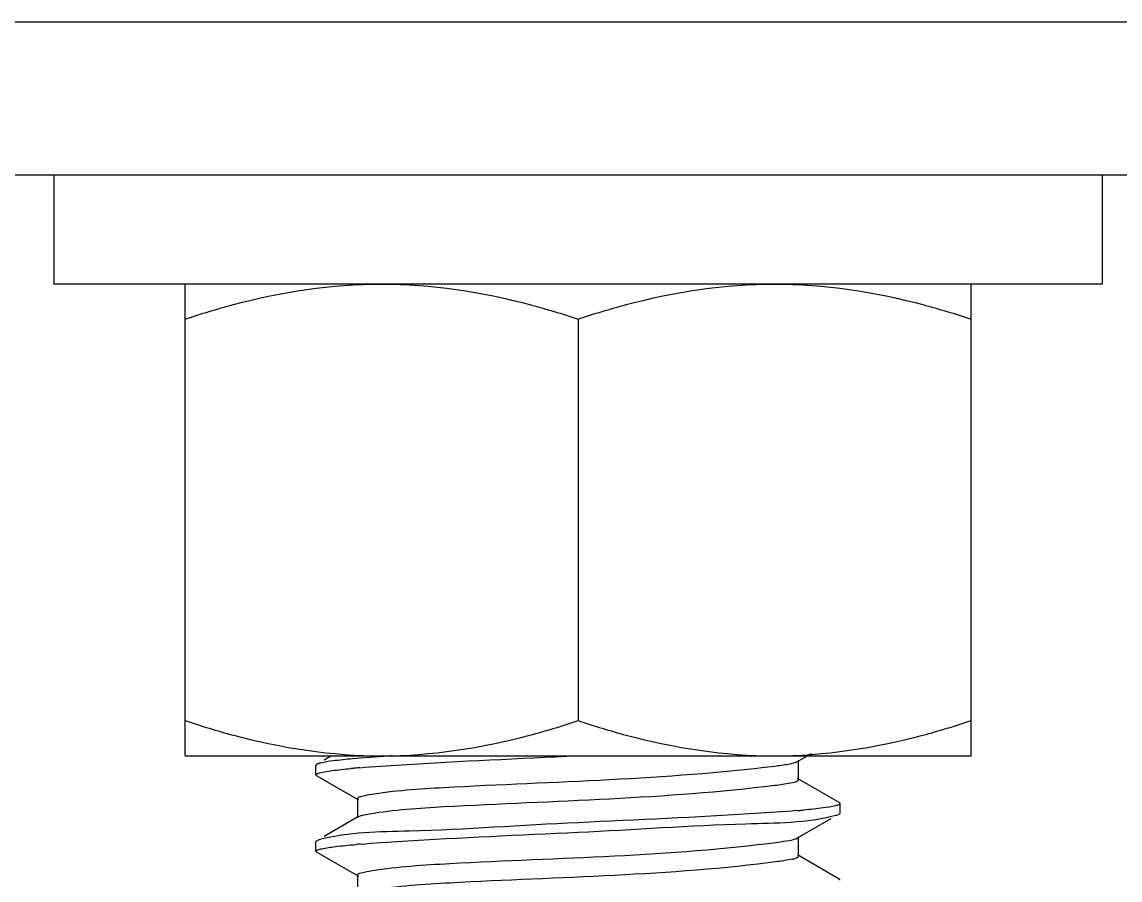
# Model space of a CAD drawing. Extents: x 1247970 to 1725648, y 860327 to 1277876.
# Drawn here: x 1318332.5 to 1318460.5, y 1200655.4 to 1200755.4 of the extents above; entities that cross this region are included whole.
import ezdxf

# ---------------------------------------------------------------- set-up
doc = ezdxf.new("R2010")
doc.units = 0
doc.header["$LTSCALE"] = 1000
doc.header["$MEASUREMENT"] = 0
doc.layers.get('0').update_dxf_attribs({"color": 254})
doc.layers.add('TK', color=4, linetype='Continuous')

# ---------------------------------------------------------------- blocks, each defined once
blk = doc.blocks.new('A$C7BF01818')
at = {"linetype": 'Continuous'}
for p, q in [((-2495.4, 7265.88), (2085.9, 7265.88)), ((-2495.4, 7248.07), (2085.9, 7248.07)), ((-2327.42, 7248.07), (-2327.42, 7235.34)), ((-2205.25, 7248.07), (-2205.25, 7235.34)), ((-2205.25, 7235.34), (-2327.42, 7235.34)), ((-2312.14, 7180.36), (-2312.14, 7235.34)), ((-2220.53, 7180.36), (-2220.53, 7235.34)), ((-2266.34, 7231.25), (-2266.34, 7184.46)), ((-2240.75, 7179.69), (-2239.14, 7180.62)), ((-2312.14, 7180.36), (-2220.53, 7180.36)), ((-2296.78, 7179.37), (-2296.88, 7179.25)), ((-2296.88, 7178.14), (-2296.88, 7179.25)), ((-2295.06, 7180.36), (-2295.92, 7179.87)), ((-2289.57, 7180.25), (-2292.62, 7180.01)), ((-2240.91, 7179.62), (-2240.75, 7179.69)), ((-2240.63, 7177.59), (-2240.63, 7179.83)), ((-2296.78, 7178.03), (-2296.88, 7178.14)), ((-2296.78, 7178.03), (-2291.92, 7175.24)), ((-2235.89, 7174.91), (-2240.75, 7177.73)), ((-2292.04, 7175.38), (-2292.04, 7173.14)), ((-2235.89, 7174.91), (-2235.79, 7174.8)), ((-2235.79, 7173.69), (-2235.79, 7174.8)), ((-2291.93, 7173.27), (-2295.92, 7170.96)), ((-2240.75, 7170.79), (-2236.83, 7173.04)), ((-2235.89, 7173.57), (-2235.79, 7173.69)), ((-2296.78, 7170.46), (-2296.88, 7170.34)), ((-2296.88, 7169.23), (-2296.88, 7170.34)), ((-2240.94, 7170.7), (-2240.75, 7170.79)), ((-2240.63, 7168.68), (-2240.63, 7170.92)), ((-2296.78, 7169.12), (-2296.88, 7169.23)), ((-2296.78, 7169.12), (-2291.92, 7166.33)), ((-2235.89, 7166), (-2240.75, 7168.82)), ((-2240.65, 7168.62), (-2240.63, 7168.68)), ((-2292.04, 7166.47), (-2292.04, 7164.23)), ((-2235.89, 7166), (-2235.79, 7165.89))]:
    blk.add_line(p, q, dxfattribs=at)
for centre, radius, start, end in [((-2269.46, 6898.37), 282.6, 93.7501, 94.0823), ((-2283.24, 7076.04), 103.28, 95.0426, 95.3172), ((-2281.45, 7055.7), 123.7, 94.7911, 95.0429), ((-2251.1, 7295.86), 122.32, 274.8343, 275.0284), ((-2249.75, 7280.52), 106.92, 275.0286, 275.2241), ((-2281.17, 7043.55), 126.96, 94.76, 94.9915)]:
    blk.add_arc(centre, radius, start, end, dxfattribs=at)
for points, knots in [([(-2312.14, 7231.25), (-2310.28, 7231.87), (-2302.85, 7234.13), (-2295.05, 7235.34), (-2289.24, 7235.34)], [0, 0, 0, 0, 0.2519, 1, 1, 1, 1]), ([(-2289.24, 7235.34), (-2283.42, 7235.34), (-2275.62, 7234.13), (-2268.19, 7231.87), (-2266.34, 7231.25)], [0, 0, 0, 0, 0.7481, 1, 1, 1, 1]), ([(-2266.34, 7231.25), (-2264.48, 7231.87), (-2257.05, 7234.13), (-2249.25, 7235.34), (-2243.43, 7235.34)], [0, 0, 0, 0, 0.2519, 1, 1, 1, 1]), ([(-2243.43, 7235.34), (-2237.62, 7235.34), (-2229.82, 7234.13), (-2222.39, 7231.87), (-2220.53, 7231.25)], [0, 0, 0, 0, 0.7481, 1, 1, 1, 1]), ([(-2312.14, 7184.46), (-2310.28, 7183.84), (-2302.85, 7181.58), (-2295.05, 7180.36), (-2289.24, 7180.36)], [0, 0, 0, 0, 0.2519, 1, 1, 1, 1]), ([(-2289.24, 7180.36), (-2283.42, 7180.36), (-2275.62, 7181.58), (-2268.19, 7183.84), (-2266.34, 7184.46)], [0, 0, 0, 0, 0.7481, 1, 1, 1, 1]), ([(-2266.34, 7184.46), (-2264.48, 7183.84), (-2257.05, 7181.58), (-2249.25, 7180.36), (-2243.43, 7180.36)], [0, 0, 0, 0, 0.2519, 1, 1, 1, 1]), ([(-2243.43, 7180.36), (-2237.62, 7180.36), (-2229.82, 7181.58), (-2222.39, 7183.84), (-2220.53, 7184.46)], [0, 0, 0, 0, 0.7481, 1, 1, 1, 1]), ([(-2296.32, 7179.52), (-2296.42, 7179.5), (-2296.57, 7179.46), (-2296.72, 7179.4), (-2296.78, 7179.37)], [0, 0, 0, 0, 0.59066, 1, 1, 1, 1]), ([(-2292.62, 7180.01), (-2293.38, 7179.94), (-2294.61, 7179.81), (-2295.85, 7179.64), (-2296.32, 7179.52)], [0, 0, 0, 0, 0.611236, 1, 1, 1, 1]), ([(-2291.78, 7178.97), (-2290.15, 7179.11), (-2281.68, 7179.68), (-2273.19, 7180.05), (-2266.34, 7180.37)], [0, 0, 0, 0, 0.192137, 1, 1, 1, 1]), ([(-2243.39, 7179.17), (-2242.87, 7179.23), (-2242.04, 7179.35), (-2241.21, 7179.51), (-2240.91, 7179.62)], [0, 0, 0, 0, 0.620942, 1, 1, 1, 1]), ([(-2296.88, 7178.14), (-2296.88, 7178.2), (-2296.69, 7178.32), (-2296.54, 7178.36), (-2296.42, 7178.39)], [0, 0, 0, 0, 0.315326, 1, 1, 1, 1]), ([(-2296.42, 7178.39), (-2295.97, 7178.51), (-2294.77, 7178.68), (-2293.56, 7178.81), (-2292.82, 7178.88)], [0, 0, 0, 0, 0.382345, 1, 1, 1, 1]), ([(-2290.65, 7175.85), (-2287.78, 7176.33), (-2271.99, 7177.34), (-2256.18, 7177.6), (-2243.39, 7179.17)], [0, 0, 0, 0, 0.183885, 1, 1, 1, 1]), ([(-2290.65, 7173.61), (-2287.78, 7174.09), (-2271.99, 7175.1), (-2256.18, 7175.36), (-2243.39, 7176.93)], [0, 0, 0, 0, 0.183885, 1, 1, 1, 1]), ([(-2243.39, 7176.93), (-2242.78, 7177), (-2241.9, 7177.16), (-2240.95, 7177.3), (-2240.71, 7177.48)], [0, 0, 0, 0, 0.666962, 1, 1, 1, 1]), ([(-2240.71, 7177.48), (-2240.68, 7177.5), (-2240.65, 7177.53), (-2240.63, 7177.57), (-2240.63, 7177.59)], [0, 0, 0, 0, 0.577194, 1, 1, 1, 1]), ([(-2292.04, 7175.38), (-2292.04, 7175.52), (-2291.38, 7175.69), (-2291, 7175.79), (-2290.65, 7175.85)], [0, 0, 0, 0, 0.28375, 1, 1, 1, 1]), ([(-2236.33, 7174.53), (-2236.8, 7174.42), (-2238.03, 7174.24), (-2239.26, 7174.11), (-2240.02, 7174.04)], [0, 0, 0, 0, 0.387962, 1, 1, 1, 1]), ([(-2235.8, 7174.8), (-2235.8, 7174.73), (-2236.02, 7174.61), (-2236.2, 7174.57), (-2236.33, 7174.53)], [0, 0, 0, 0, 0.309058, 1, 1, 1, 1]), ([(-2291.92, 7173.27), (-2291.78, 7173.35), (-2291.35, 7173.47), (-2290.92, 7173.56), (-2290.65, 7173.61)], [0, 0, 0, 0, 0.373195, 1, 1, 1, 1]), ([(-2240.8, 7173.98), (-2242.42, 7173.84), (-2250.93, 7173.26), (-2259.45, 7172.89), (-2266.34, 7172.57)], [0, 0, 0, 0, 0.191406, 1, 1, 1, 1]), ([(-2266.34, 7171.46), (-2259.82, 7171.76), (-2249.86, 7172.53), (-2239.69, 7172.55), (-2236.29, 7173.43)], [0, 0, 0, 0, 0.650211, 1, 1, 1, 1]), ([(-2236.29, 7173.43), (-2236.21, 7173.45), (-2236.08, 7173.49), (-2235.95, 7173.54), (-2235.9, 7173.57)], [0, 0, 0, 0, 0.584323, 1, 1, 1, 1]), ([(-2266.34, 7172.57), (-2272.88, 7172.27), (-2282.84, 7171.48), (-2293.04, 7171.5), (-2296.42, 7170.59)], [0, 0, 0, 0, 0.652169, 1, 1, 1, 1]), ([(-2296.42, 7170.59), (-2296.49, 7170.57), (-2296.61, 7170.53), (-2296.73, 7170.49), (-2296.78, 7170.46)], [0, 0, 0, 0, 0.580877, 1, 1, 1, 1]), ([(-2291.7, 7170.07), (-2290.08, 7170.21), (-2281.63, 7170.77), (-2273.17, 7171.14), (-2266.34, 7171.46)], [0, 0, 0, 0, 0.192732, 1, 1, 1, 1]), ([(-2290.35, 7166.99), (-2287.35, 7167.45), (-2271.53, 7168.49), (-2255.68, 7168.64), (-2243, 7170.31)], [0, 0, 0, 0, 0.192078, 1, 1, 1, 1]), ([(-2243, 7170.31), (-2242.58, 7170.36), (-2241.89, 7170.47), (-2241.2, 7170.61), (-2240.94, 7170.7)], [0, 0, 0, 0, 0.610485, 1, 1, 1, 1]), ([(-2296.88, 7169.23), (-2296.88, 7169.31), (-2296.57, 7169.45), (-2296.36, 7169.5), (-2296.19, 7169.53)], [0, 0, 0, 0, 0.299078, 1, 1, 1, 1]), ([(-2296.19, 7169.53), (-2295.67, 7169.65), (-2294.35, 7169.83), (-2293.02, 7169.96), (-2292.22, 7170.03)], [0, 0, 0, 0, 0.395051, 1, 1, 1, 1]), ([(-2290.35, 7164.75), (-2287.35, 7165.21), (-2271.53, 7166.25), (-2255.68, 7166.4), (-2243, 7168.07)], [0, 0, 0, 0, 0.192078, 1, 1, 1, 1]), ([(-2243, 7168.07), (-2242.45, 7168.14), (-2241.72, 7168.3), (-2240.81, 7168.42), (-2240.65, 7168.62)], [0, 0, 0, 0, 0.688948, 1, 1, 1, 1]), ([(-2292.04, 7166.47), (-2292.04, 7166.63), (-2291.23, 7166.81), (-2290.77, 7166.92), (-2290.35, 7166.99)], [0, 0, 0, 0, 0.279523, 1, 1, 1, 1])]:
    blk.add_open_spline(points, degree=3, knots=knots, dxfattribs=at)

msp = doc.modelspace()

# ---------------------------------------------------------------- block references
at = {"layer": 'TK'}
msp.add_blockref('A$C7BF01818', (1320663.7, 1193489.49), dxfattribs=at)

doc.saveas('drawing.dxf')
